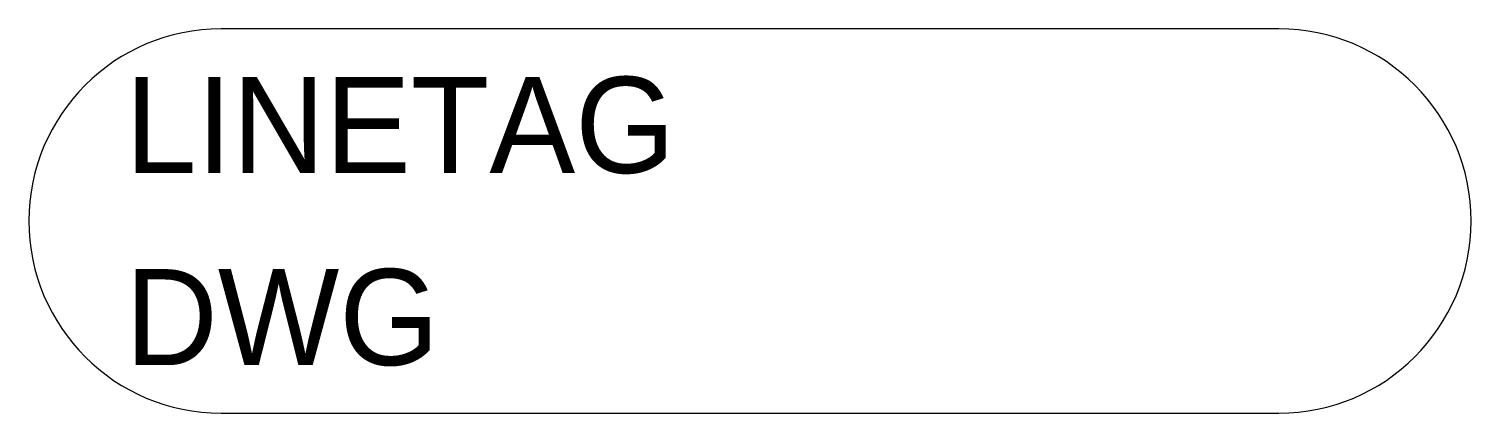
# Model space of a CAD drawing. Extents: x 0 to 1.88, y -0.25 to 0.25.
import ezdxf

# ---------------------------------------------------------------- set-up
doc = ezdxf.new("R2010")
doc.units = 0
doc.layers.add('4', color=4, linetype='CONTINUOUS')
doc.layers.add('5', color=5, linetype='CONTINUOUS')

msp = doc.modelspace()

# ---------------------------------------------------------------- linework, layer by layer
at = {"layer": '4', "color": 0}
for p, q in [((1.625, 0.25), (0.25, 0.25)), ((0.25, -0.25), (1.625, -0.25))]:
    msp.add_line(p, q, dxfattribs=at)
for centre, start, end in [((0.25, 0), 90, 270), ((1.625, 0), 270, 90)]:
    msp.add_arc(centre, 0.25, start, end, dxfattribs=at)

# ---------------------------------------------------------------- texts
at = {"layer": '5', "color": 0}
for tag, p in [('LINETAG', (0.125, 0.0625)), ('DWG', (0.125, -0.1875))]:
    msp.add_attdef(tag, p, '', height=0.125, dxfattribs=at)

doc.saveas('drawing.dxf')
